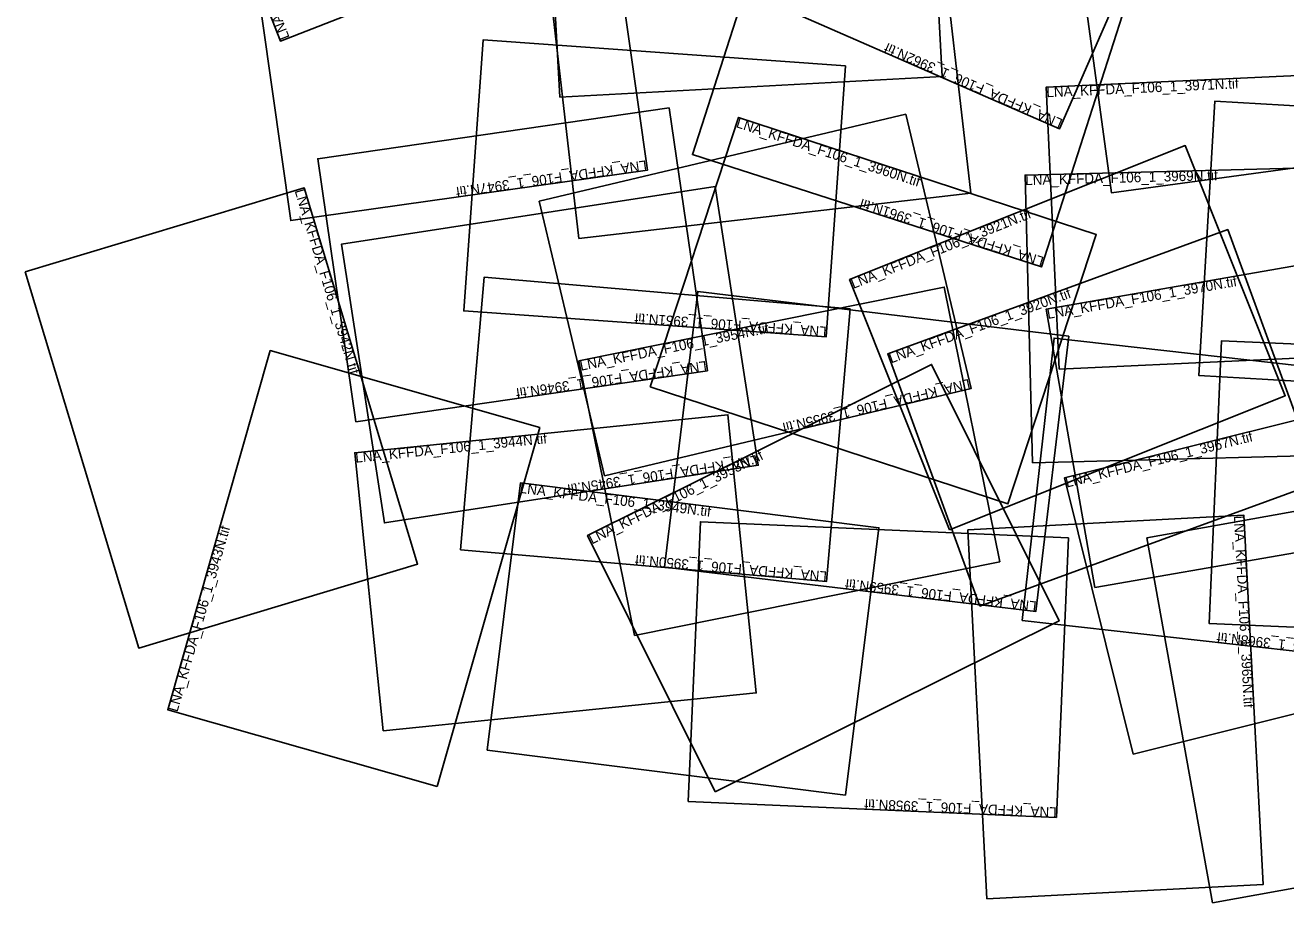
# Model space of a CAD drawing. Extents: x 453945 to 468152, y 259313 to 273560.
# Drawn here: x 454621 to 460878, y 259894 to 264252 of the extents above; entities that cross this region are included whole.
import ezdxf

# ---------------------------------------------------------------- set-up
doc = ezdxf.new("R2010")
doc.units = 0
doc.layers.add('Default', color=7, linetype='Continuous')

msp = doc.modelspace()

# ---------------------------------------------------------------- linework, layer by layer
at = {"layer": 'Default'}
for points in [[(457153, 264667.3), (455887.1, 264173.3), (455227.2, 265864.2), (456493.2, 266358.2)], [(460317.4, 265023.7), (459754, 263737.4), (458061.8, 264478.6), (458625.3, 265764.9)], [(457273.6, 263895), (457196.6, 265310.8), (459095.5, 265414), (459172.5, 263998.2)], [(461682.7, 265071.1), (461873.1, 263673), (460013.3, 263419.6), (459822.9, 264817.8)], [(460082.8, 264349.7), (459665, 263052), (457932.6, 263609.7), (458350.4, 264907.4)], [(457522.9, 264849.3), (457708.9, 263532), (455938.6, 263282.1), (455752.6, 264599.3)], [(457369.1, 263193.3), (457201.4, 264643.9), (459146.9, 264868.9), (459314.7, 263418.3)], [(458692.4, 264050.3), (458596.4, 262704.7), (456797.1, 262833.1), (456893.2, 264178.7)], [(459753.3, 262543.6), (459688.2, 263944.3), (461544.2, 264030.5), (461609.3, 262629.9)], [(462352.3, 263768.9), (462273.7, 262406.4), (460446.4, 262511.8), (460525, 263874.3)], [(457817.4, 263841.7), (458006.5, 262535.9), (456261.8, 262283.2), (456072.7, 263589)], [(458991.1, 263810.7), (459315.6, 262448), (457496.8, 262014.9), (457172.3, 263377.6)], [(457723.4, 262455.9), (458161.4, 263793.9), (459937, 263212.6), (459498.9, 261874.6)], [(459208.6, 261746.7), (458712.7, 262989), (460378.9, 263654.1), (460874.8, 262411.8)], [(459620.5, 262078.9), (459583.8, 263508.1), (461501.3, 263557.3), (461538, 262128.2)], [(454620.5, 263026.8), (456005.3, 263444.3), (456568.6, 261576.2), (455183.8, 261158.7)], [(458045.5, 263451.1), (458259.2, 262067.1), (456403.8, 261780.6), (456190.1, 263164.6)], [(459359.8, 261367.6), (458901.8, 262619.5), (460589.7, 263237), (461047.7, 261985)], [(459929.2, 261459.6), (459688.6, 262842.5), (461520.1, 263161.2), (461760.8, 261778.4)], [(458715.1, 262843), (458597.4, 261489.1), (456781.4, 261647), (456899.2, 263001)], [(457644.5, 261221.4), (457369, 262585), (459182.9, 262951.4), (459458.4, 261587.8)], [(459801.2, 262708.6), (459636.9, 261340.2), (457794.6, 261561.5), (457958.9, 262929.9)], [(461641, 262483.1), (461483.1, 261081.1), (459569.7, 261296.6), (459727.6, 262698.5)], [(462435.3, 262603.6), (462375, 261199.7), (460497.8, 261280.3), (460558.1, 262684.2)], [(456666.1, 260471), (455328, 260852.7), (455836.8, 262636.1), (457174.8, 262254.4)], [(458044.7, 260445), (457411.7, 261718.4), (459119.5, 262567.3), (459752.5, 261294)], [(460120.9, 260632.6), (459778.6, 262004.3), (461618.2, 262463.4), (461960.5, 261091.8)], [(456397.4, 260747.9), (456256.6, 262129.1), (458108.9, 262317.8), (458249.7, 260936.7)], [(456913.1, 260652.3), (457079.4, 261979.7), (458857.8, 261756.9), (458691.5, 260429.4)], [(460187.7, 261705.9), (461526.2, 261947.2), (461852.9, 260135.6), (460514.4, 259894.2)], [(459298.9, 261746.7), (460670.3, 261818.3), (460766, 259985.8), (459394.6, 259914.2)], [(459800, 261706.7), (459739.5, 260318.1), (457911.6, 260397.6), (457972, 261786.3)]]:
    msp.add_lwpolyline(points, close=True, dxfattribs=at)

# ---------------------------------------------------------------- texts
for s, rotation, p in [('LNA_KFFDA_F106_1_3934N.tif', 111.31635, (455933.6, 264191.5)), ('LNA_KFFDA_F106_1_3962N.tif', 156.34447, (459774.1, 263783.2)), ('LNA_KFFDA_F106_1_3971N.tif', 2.66166, (459690.5, 263894.3)), ('LNA_KFFDA_F106_1_3960N.tif', 341.87136, (458145.9, 263746.4)), ('LNA_KFFDA_F106_1_3947N.tif', 188.03551, (457701.9, 263581.5)), ('LNA_KFFDA_F106_1_3969N.tif', 1.47077, (459585.1, 263458.1)), ('LNA_KFFDA_F106_1_3942N.tif', 286.77939, (455957.5, 263429.9)), ('LNA_KFFDA_F106_1_3961N.tif', 162.15563, (459680.4, 263099.6)), ('LNA_KFFDA_F106_1_3921N.tif', 21.76124, (458731.2, 262942.6)), ('LNA_KFFDA_F106_1_3970N.tif', 9.87225, (459697.1, 262793.2)), ('LNA_KFFDA_F106_1_3920N.tif', 20.09343, (458919, 262572.6)), ('LNA_KFFDA_F106_1_3951N.tif', 175.91888, (458600, 262754.6)), ('LNA_KFFDA_F106_1_3954N.tif', 11.42065, (457378.9, 262536)), ('LNA_KFFDA_F106_1_3946N.tif', 188.23981, (457999.3, 262585.4)), ('LNA_KFFDA_F106_1_3955N.tif', 193.39335, (459304, 262496.6)), ('LNA_KFFDA_F106_1_3944N.tif', 5.81934, (456261.7, 262079.3)), ('LNA_KFFDA_F106_1_3967N.tif', 14.01314, (459790.7, 261955.8)), ('LNA_KFFDA_F106_1_3953N.tif', 26.43243, (457433.9, 261673.6)), ('LNA_KFFDA_F106_1_3945N.tif', 188.77664, (458251.6, 262116.5)), ('LNA_KFFDA_F106_1_3949N.tif', 352.85741, (457073.2, 261930.1)), ('LNA_KFFDA_F106_1_3965N.tif', 272.98903, (460620.4, 261815.7)), ('LNA_KFFDA_F106_1_3943N.tif', 74.07792, (455376.1, 260838.9)), ('LNA_KFFDA_F106_1_3950N.tif', 175.02877, (458601.7, 261538.9)), ('LNA_KFFDA_F106_1_3959N.tif', 173.15134, (459642.9, 261389.9)), ('LNA_KFFDA_F106_1_3968N.tif', 173.57496, (461488.7, 261130.8)), ('LNA_KFFDA_F106_1_3958N.tif', 177.50777, (459741.7, 260368))]:
    msp.add_text(s, height=50, rotation=rotation, dxfattribs=at).set_placement(p)

doc.saveas('drawing.dxf')
